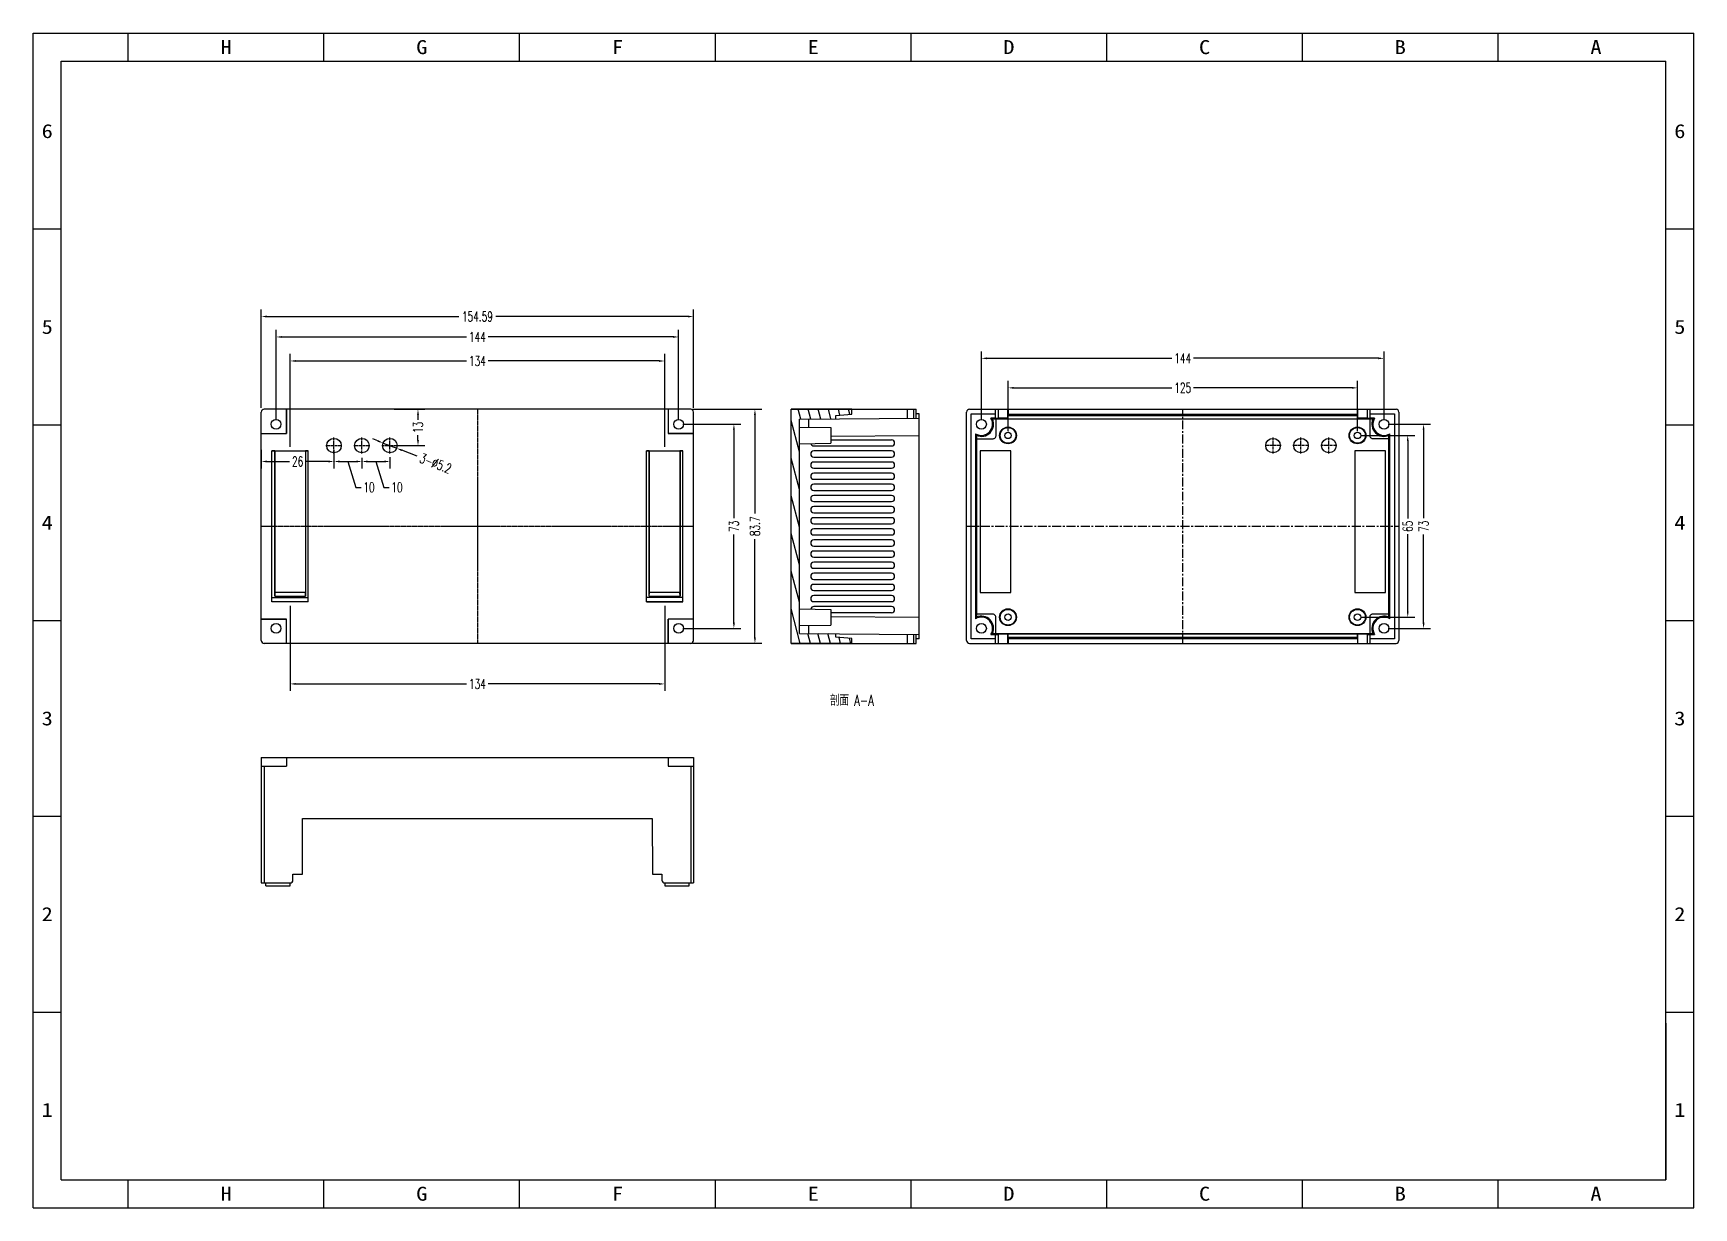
# Model space of a CAD drawing. Header units: millimetres. Extents: x -2612 to -2018, y 973 to 1393.
import ezdxf
from ezdxf.enums import TextEntityAlignment as Align

# ---------------------------------------------------------------- set-up
doc = ezdxf.new("R2010")
doc.units = ezdxf.units.MM
doc.linetypes.add('CENTER', pattern=[0.6, 0.375, -0.075, 0.075, -0.075])
doc.styles.add('romans', font='romans.shx', dxfattribs={"width": 0.67, "bigfont": 'fangsong.shx'})
doc.styles.add('TEXTSTYLE_0', font='txt', dxfattribs={"width": 0.8})
doc.dimstyles.new('MSTD', dxfattribs={"dimtxt": 3.5, "dimasz": 2, "dimexe": 2.5, "dimexo": 1.5, "dimgap": 1, "dimtad": 0, "dimdsep": 46, "dimtxsty": 'romans', "dimcen": 0, "dimclrd": 5, "dimclre": 5, "dimclrt": 3, "dimadec": 1, "dimazin": 0, "dimtfac": 0.5, "dimtmove": 0, "dimatfit": 3, "dimfxl": 1, "dimarcsym": 0})

# ---------------------------------------------------------------- blocks, each defined once
blk = doc.blocks.new('*D17')
at = {"color": 5, "lineweight": -2}
for p, q in [((-2880.19, -1525.19), (-2880.19, -1529)), ((-2878.19, -1526.5), (-2872.19, -1526.5)), ((-2875.19, -1526.5), (-2872.41, -1535.75)), ((-2870.19, -1524.93), (-2870.19, -1529)), ((-2872.41, -1535.75), (-2870.41, -1535.75))]:
    blk.add_line(p, q, dxfattribs=at)
at = {"color": 5}
for points in [[(-2878.19, -1526.17), (-2878.19, -1526.84), (-2880.19, -1526.5)], [(-2872.19, -1526.17), (-2872.19, -1526.84), (-2870.19, -1526.5)]]:
    blk.add_solid(points, dxfattribs=at)
at = {"layer": 'Defpoints', "color": 0}
for p in [(-2880.19, -1523.69), (-2870.19, -1523.43), (-2870.19, -1526.5)]:
    blk.add_point(p, dxfattribs=at)
at = {"color": 3, "insert": (-2867.68, -1535.75), "char_height": 3.5, "attachment_point": 5, "style": 'romans'}
blk.add_mtext('10', dxfattribs=at)
blk = doc.blocks.new('*D16')
at = {"color": 5, "lineweight": -2}
for p, q in [((-2890.19, -1522.33), (-2890.19, -1529)), ((-2888.19, -1526.5), (-2882.19, -1526.5)), ((-2885.19, -1526.5), (-2882.41, -1535.75)), ((-2880.19, -1525.19), (-2880.19, -1529)), ((-2882.41, -1535.75), (-2880.41, -1535.75))]:
    blk.add_line(p, q, dxfattribs=at)
at = {"color": 5}
for points in [[(-2888.19, -1526.17), (-2888.19, -1526.84), (-2890.19, -1526.5)], [(-2882.19, -1526.17), (-2882.19, -1526.84), (-2880.19, -1526.5)]]:
    blk.add_solid(points, dxfattribs=at)
at = {"layer": 'Defpoints', "color": 0}
for p in [(-2890.19, -1520.83), (-2880.19, -1523.69), (-2880.19, -1526.5)]:
    blk.add_point(p, dxfattribs=at)
at = {"color": 3, "insert": (-2877.68, -1535.75), "char_height": 3.5, "attachment_point": 5, "style": 'romans'}
blk.add_mtext('10', dxfattribs=at)
blk = doc.blocks.new('*D15')
at = {"color": 5, "lineweight": -2}
for p, q in [((-2874.47, -1519.16), (-2876.34, -1518.44)), ((-2872.61, -1519.89), (-2867.76, -1521.77)), ((-2860.43, -1524.61), (-2865.9, -1522.49))]:
    blk.add_line(p, q, dxfattribs=at)
at = {"color": 5}
for points in [[(-2874.35, -1518.85), (-2874.6, -1519.47), (-2872.61, -1519.89)], [(-2865.78, -1522.18), (-2866.02, -1522.8), (-2867.76, -1521.77)]]:
    blk.add_solid(points, dxfattribs=at)
at = {"layer": 'Defpoints', "color": 0}
for p in [(-2872.61, -1519.89), (-2867.76, -1521.77)]:
    blk.add_point(p, dxfattribs=at)
at = {"color": 3, "insert": (-2853.82, -1527.18), "char_height": 3.5, "attachment_point": 5, "rotation": 338.77949, "style": 'romans'}
blk.add_mtext('3-∅5.2', dxfattribs=at)
blk = doc.blocks.new('*D14')
at = {"color": 5, "lineweight": -2}
for p, q in [((-2868.69, -1507.83), (-2857.64, -1507.83)), ((-2860.14, -1509.83), (-2860.14, -1511.6)), ((-2860.14, -1518.83), (-2860.14, -1517.06)), ((-2868.69, -1520.83), (-2857.64, -1520.83))]:
    blk.add_line(p, q, dxfattribs=at)
at = {"color": 5}
for points in [[(-2860.47, -1509.83), (-2859.8, -1509.83), (-2860.14, -1507.83)], [(-2860.47, -1518.83), (-2859.8, -1518.83), (-2860.14, -1520.83)]]:
    blk.add_solid(points, dxfattribs=at)
at = {"layer": 'Defpoints', "color": 0}
for p in [(-2870.19, -1507.83), (-2860.14, -1507.83), (-2870.19, -1520.83)]:
    blk.add_point(p, dxfattribs=at)
at = {"color": 3, "insert": (-2860.14, -1514.33), "char_height": 3.5, "attachment_point": 5, "rotation": 90, "style": 'romans'}
blk.add_mtext('13', dxfattribs=at)
blk = doc.blocks.new('*D13')
at = {"color": 5, "lineweight": -2}
for p, q in [((-2916.19, -1522.33), (-2916.19, -1529)), ((-2914.19, -1526.5), (-2906.08, -1526.5)), ((-2892.19, -1526.5), (-2900.29, -1526.5)), ((-2890.19, -1522.33), (-2890.19, -1529))]:
    blk.add_line(p, q, dxfattribs=at)
at = {"color": 5}
for points in [[(-2914.19, -1526.17), (-2914.19, -1526.84), (-2916.19, -1526.5)], [(-2892.19, -1526.17), (-2892.19, -1526.84), (-2890.19, -1526.5)]]:
    blk.add_solid(points, dxfattribs=at)
at = {"layer": 'Defpoints', "color": 0}
for p in [(-2916.19, -1520.83), (-2916.19, -1526.5), (-2890.19, -1520.83)]:
    blk.add_point(p, dxfattribs=at)
at = {"color": 3, "insert": (-2903.19, -1526.5), "char_height": 3.5, "attachment_point": 5, "style": 'romans'}
blk.add_mtext('26', dxfattribs=at)
blk = doc.blocks.new('SUN_6HWZ35TKK40GSGJE8VEUYAXIAKM')
at = {"color": 7, "linetype": 'Continuous'}
for p, q in [((-594, 420), (0, 420)), ((-594, 0), (-594, 420)), ((-560, 410), (-560, 420)), ((-490, 410), (-490, 420)), ((-420, 410), (-420, 420)), ((-350, 410), (-350, 420)), ((-280, 410), (-280, 420)), ((-210, 410), (-210, 420)), ((-140, 410), (-140, 420)), ((-70, 410), (-70, 420)), ((0, 0), (0, 420)), ((-584, 410), (-10, 410)), ((-584, 10), (-584, 410)), ((-10, 10), (-10, 410)), ((-594, 350), (-584, 350)), ((-10, 350), (0, 350)), ((-594, 280), (-584, 280)), ((-10, 280), (0, 280)), ((-594, 210), (-584, 210)), ((-10, 210), (0, 210)), ((-594, 140), (-584, 140)), ((-10, 140), (0, 140)), ((-594, 70), (-584, 70)), ((-10, 70), (0, 70)), ((-584, 10), (-10, 10)), ((-560, 0), (-560, 10)), ((-490, 0), (-490, 10)), ((-420, 0), (-420, 10)), ((-350, 0), (-350, 10)), ((-280, 0), (-280, 10)), ((-210, 0), (-210, 10)), ((-140, 0), (-140, 10)), ((-70, 0), (-70, 10)), ((-594, 0), (0, 0))]:
    blk.add_line(p, q, dxfattribs=at)
at = {"color": 2, "linetype": 'Continuous', "style": 'TEXTSTYLE_0'}
for s, width, p, p2 in [('H', 1.2, (-526.99, 412.53), (-522.99, 412.53)), ('G', 1.12, (-456.99, 412.53), (-452.99, 412.53)), ('F', 1.292308, (-386.99, 412.53), (-382.99, 412.53)), ('E', 1.292308, (-316.99, 412.53), (-312.99, 412.53)), ('D', 1.2, (-246.99, 412.53), (-242.99, 412.53)), ('C', 1.12, (-176.99, 412.53), (-172.99, 412.53)), ('B', 1.2, (-106.99, 412.53), (-102.99, 412.53)), ('A', 1.05, (-36.99, 412.53), (-32.99, 412.53)), ('6', 1.292308, (-590.99, 382.5), (-586.99, 382.5)), ('6', 1.292308, (-6.99, 382.5), (-2.99, 382.5)), ('5', 1.2, (-590.99, 312.5), (-586.99, 312.5)), ('5', 1.2, (-6.99, 312.5), (-2.99, 312.5)), ('4', 1.12, (-590.99, 242.5), (-586.99, 242.5)), ('4', 1.12, (-6.99, 242.5), (-2.99, 242.5)), ('3', 1.2, (-590.99, 172.5), (-586.99, 172.5)), ('3', 1.2, (-6.99, 172.5), (-2.99, 172.5)), ('2', 1.2, (-590.99, 102.5), (-586.99, 102.5)), ('2', 1.2, (-6.99, 102.5), (-2.99, 102.5)), ('1', 3.36, (-590.99, 32.5), (-586.99, 32.5)), ('1', 3.36, (-6.99, 32.5), (-2.99, 32.5)), ('H', 1.2, (-526.99, 2.53), (-522.99, 2.53)), ('G', 1.12, (-456.99, 2.53), (-452.99, 2.53)), ('F', 1.292308, (-386.99, 2.53), (-382.99, 2.53)), ('E', 1.292308, (-316.99, 2.53), (-312.99, 2.53)), ('D', 1.2, (-246.99, 2.53), (-242.99, 2.53)), ('C', 1.12, (-176.99, 2.53), (-172.99, 2.53)), ('B', 1.2, (-106.99, 2.53), (-102.99, 2.53)), ('A', 1.05, (-36.99, 2.53), (-32.99, 2.53))]:
    blk.add_text(s, height=5, dxfattribs=dict(at, width=width)).set_placement(p, p2, align=Align.FIT)
blk = doc.blocks.new('*D3')
at = {"color": 5, "lineweight": -2}
for p, q in [((-2649.08, -1515.68), (-2649.08, -1497.67)), ((-2647.08, -1500.17), (-2590.43, -1500.17)), ((-2526.08, -1500.17), (-2582.73, -1500.17)), ((-2524.08, -1515.68), (-2524.08, -1497.67))]:
    blk.add_line(p, q, dxfattribs=at)
at = {"color": 5}
for points in [[(-2647.08, -1499.84), (-2647.08, -1500.5), (-2649.08, -1500.17)], [(-2526.08, -1499.84), (-2526.08, -1500.5), (-2524.08, -1500.17)]]:
    blk.add_solid(points, dxfattribs=at)
at = {"layer": 'Defpoints', "color": 0}
for p in [(-2524.08, -1500.17), (-2649.08, -1517.18), (-2524.08, -1517.18)]:
    blk.add_point(p, dxfattribs=at)
at = {"color": 3, "insert": (-2586.58, -1500.17), "char_height": 3.5, "attachment_point": 5, "style": 'romans'}
blk.add_mtext('125', dxfattribs=at)
blk = doc.blocks.new('*D4')
at = {"color": 5, "lineweight": -2}
for p, q in [((-2658.58, -1511.67), (-2658.58, -1487.11)), ((-2656.58, -1489.61), (-2590.48, -1489.61)), ((-2516.58, -1489.61), (-2582.68, -1489.61)), ((-2514.58, -1511.67), (-2514.58, -1487.11))]:
    blk.add_line(p, q, dxfattribs=at)
at = {"color": 5}
for points in [[(-2656.58, -1489.28), (-2656.58, -1489.95), (-2658.58, -1489.61)], [(-2516.58, -1489.28), (-2516.58, -1489.95), (-2514.58, -1489.61)]]:
    blk.add_solid(points, dxfattribs=at)
at = {"layer": 'Defpoints', "color": 0}
for p in [(-2514.58, -1489.61), (-2658.58, -1513.17), (-2514.58, -1513.17)]:
    blk.add_point(p, dxfattribs=at)
at = {"color": 3, "insert": (-2586.58, -1489.61), "char_height": 3.5, "attachment_point": 5, "style": 'romans'}
blk.add_mtext('144', dxfattribs=at)
blk = doc.blocks.new('*D5')
at = {"color": 5, "lineweight": -2}
for p, q in [((-2513.08, -1513.17), (-2497.93, -1513.17)), ((-2500.43, -1515.17), (-2500.43, -1546.78)), ((-2500.43, -1584.17), (-2500.43, -1552.57)), ((-2513.08, -1586.17), (-2497.93, -1586.17))]:
    blk.add_line(p, q, dxfattribs=at)
at = {"color": 5}
for points in [[(-2500.76, -1515.17), (-2500.09, -1515.17), (-2500.43, -1513.17)], [(-2500.76, -1584.17), (-2500.09, -1584.17), (-2500.43, -1586.17)]]:
    blk.add_solid(points, dxfattribs=at)
at = {"layer": 'Defpoints', "color": 0}
for p in [(-2514.58, -1513.17), (-2514.58, -1586.17), (-2500.43, -1586.17)]:
    blk.add_point(p, dxfattribs=at)
at = {"color": 3, "insert": (-2500.43, -1549.67), "char_height": 3.5, "attachment_point": 5, "rotation": 90, "style": 'romans'}
blk.add_mtext('73', dxfattribs=at)
blk = doc.blocks.new('*D6')
at = {"color": 5, "lineweight": -2}
for p, q in [((-2522.58, -1517.18), (-2503.6, -1517.18)), ((-2506.1, -1519.18), (-2506.1, -1546.83)), ((-2506.1, -1580.17), (-2506.1, -1552.52)), ((-2522.58, -1582.17), (-2503.6, -1582.17))]:
    blk.add_line(p, q, dxfattribs=at)
at = {"color": 5}
for points in [[(-2506.43, -1519.18), (-2505.77, -1519.18), (-2506.1, -1517.18)], [(-2506.43, -1580.17), (-2505.77, -1580.17), (-2506.1, -1582.17)]]:
    blk.add_solid(points, dxfattribs=at)
at = {"layer": 'Defpoints', "color": 0}
for p in [(-2524.08, -1517.18), (-2524.08, -1582.17), (-2506.1, -1582.17)]:
    blk.add_point(p, dxfattribs=at)
at = {"color": 3, "insert": (-2506.1, -1549.67), "char_height": 3.5, "attachment_point": 5, "rotation": 90, "style": 'romans'}
blk.add_mtext('65', dxfattribs=at)
blk = doc.blocks.new('*D7')
at = {"color": 5, "lineweight": -2}
for p, q in [((-2916.19, -1507.33), (-2916.19, -1472.17)), ((-2761.59, -1507.33), (-2761.59, -1472.17)), ((-2914.19, -1474.67), (-2845.47, -1474.67)), ((-2763.59, -1474.67), (-2832.31, -1474.67))]:
    blk.add_line(p, q, dxfattribs=at)
at = {"color": 5}
for points in [[(-2914.19, -1474.33), (-2914.19, -1475), (-2916.19, -1474.67)], [(-2763.59, -1474.33), (-2763.59, -1475), (-2761.59, -1474.67)]]:
    blk.add_solid(points, dxfattribs=at)
at = {"layer": 'Defpoints', "color": 0}
for p in [(-2761.59, -1474.67), (-2916.19, -1508.83), (-2761.59, -1508.83)]:
    blk.add_point(p, dxfattribs=at)
at = {"color": 3, "insert": (-2838.89, -1474.67), "char_height": 3.5, "attachment_point": 5, "style": 'romans'}
blk.add_mtext('154.59', dxfattribs=at)
blk = doc.blocks.new('*D8')
at = {"color": 5, "lineweight": -2}
for p, q in [((-2761.89, -1507.83), (-2737.11, -1507.83)), ((-2739.61, -1509.83), (-2739.61, -1545.1)), ((-2739.61, -1589.52), (-2739.61, -1554.25)), ((-2761.89, -1591.52), (-2737.11, -1591.52))]:
    blk.add_line(p, q, dxfattribs=at)
at = {"color": 5}
for points in [[(-2739.94, -1509.83), (-2739.27, -1509.83), (-2739.61, -1507.83)], [(-2739.94, -1589.52), (-2739.27, -1589.52), (-2739.61, -1591.52)]]:
    blk.add_solid(points, dxfattribs=at)
at = {"layer": 'Defpoints', "color": 0}
for p in [(-2763.39, -1507.83), (-2763.39, -1591.52), (-2739.61, -1591.52)]:
    blk.add_point(p, dxfattribs=at)
at = {"color": 3, "insert": (-2739.61, -1549.67), "char_height": 3.5, "attachment_point": 5, "rotation": 90, "style": 'romans'}
blk.add_mtext('83.7', dxfattribs=at)
blk = doc.blocks.new('*D9')
at = {"color": 5, "lineweight": -2}
for p, q in [((-2765.39, -1513.17), (-2744.63, -1513.17)), ((-2747.13, -1515.17), (-2747.13, -1546.78)), ((-2747.13, -1584.17), (-2747.13, -1552.57)), ((-2765.39, -1586.17), (-2744.63, -1586.17))]:
    blk.add_line(p, q, dxfattribs=at)
at = {"color": 5}
for points in [[(-2747.46, -1515.17), (-2746.79, -1515.17), (-2747.13, -1513.17)], [(-2747.46, -1584.17), (-2746.79, -1584.17), (-2747.13, -1586.17)]]:
    blk.add_solid(points, dxfattribs=at)
at = {"layer": 'Defpoints', "color": 0}
for p in [(-2766.89, -1513.17), (-2766.89, -1586.17), (-2747.13, -1586.17)]:
    blk.add_point(p, dxfattribs=at)
at = {"color": 3, "insert": (-2747.13, -1549.67), "char_height": 3.5, "attachment_point": 5, "rotation": 90, "style": 'romans'}
blk.add_mtext('73', dxfattribs=at)
blk = doc.blocks.new('*D10')
at = {"color": 5, "lineweight": -2}
for p, q in [((-2910.89, -1511.67), (-2910.89, -1479.47)), ((-2908.89, -1481.97), (-2842.79, -1481.97)), ((-2768.89, -1481.97), (-2834.99, -1481.97)), ((-2766.89, -1511.67), (-2766.89, -1479.47))]:
    blk.add_line(p, q, dxfattribs=at)
at = {"color": 5}
for points in [[(-2908.89, -1481.64), (-2908.89, -1482.3), (-2910.89, -1481.97)], [(-2768.89, -1481.64), (-2768.89, -1482.3), (-2766.89, -1481.97)]]:
    blk.add_solid(points, dxfattribs=at)
at = {"layer": 'Defpoints', "color": 0}
for p in [(-2766.89, -1481.97), (-2910.89, -1513.17), (-2766.89, -1513.17)]:
    blk.add_point(p, dxfattribs=at)
at = {"color": 3, "insert": (-2838.89, -1481.97), "char_height": 3.5, "attachment_point": 5, "style": 'romans'}
blk.add_mtext('144', dxfattribs=at)
blk = doc.blocks.new('*D11')
at = {"color": 5, "lineweight": -2}
for p, q in [((-2905.89, -1578.17), (-2905.89, -1608.54)), ((-2771.89, -1578.17), (-2771.89, -1608.54)), ((-2903.89, -1606.04), (-2842.79, -1606.04)), ((-2773.89, -1606.04), (-2834.99, -1606.04))]:
    blk.add_line(p, q, dxfattribs=at)
at = {"color": 5}
for points in [[(-2903.89, -1605.71), (-2903.89, -1606.37), (-2905.89, -1606.04)], [(-2773.89, -1605.71), (-2773.89, -1606.37), (-2771.89, -1606.04)]]:
    blk.add_solid(points, dxfattribs=at)
at = {"layer": 'Defpoints', "color": 0}
for p in [(-2905.89, -1576.67), (-2771.89, -1576.67), (-2771.89, -1606.04)]:
    blk.add_point(p, dxfattribs=at)
at = {"color": 3, "insert": (-2838.89, -1606.04), "char_height": 3.5, "attachment_point": 5, "style": 'romans'}
blk.add_mtext('134', dxfattribs=at)
blk = doc.blocks.new('*D12')
at = {"color": 5, "lineweight": -2}
for p, q in [((-2905.89, -1521.23), (-2905.89, -1488.06)), ((-2903.89, -1490.56), (-2842.79, -1490.56)), ((-2773.89, -1490.56), (-2834.99, -1490.56)), ((-2771.89, -1521.23), (-2771.89, -1488.06))]:
    blk.add_line(p, q, dxfattribs=at)
at = {"color": 5}
for points in [[(-2903.89, -1490.23), (-2903.89, -1490.89), (-2905.89, -1490.56)], [(-2773.89, -1490.23), (-2773.89, -1490.89), (-2771.89, -1490.56)]]:
    blk.add_solid(points, dxfattribs=at)
at = {"layer": 'Defpoints', "color": 0}
for p in [(-2771.89, -1490.56), (-2905.89, -1522.73), (-2771.89, -1522.73)]:
    blk.add_point(p, dxfattribs=at)
at = {"color": 3, "insert": (-2838.89, -1490.56), "char_height": 3.5, "attachment_point": 5, "style": 'romans'}
blk.add_mtext('134', dxfattribs=at)

msp = doc.modelspace()

# ---------------------------------------------------------------- hatches: boundary and pattern name
at = {"linetype": 'Continuous'}
h = msp.add_hatch(dxfattribs=at)
h.set_pattern_fill('DEFAULT__1', color=2, scale=3.482084, angle=285, style=0, pattern_type=0)
h.set_pattern_definition([(285, (-2704.922, 972.6742), (3.363435, 0.90123), [])])
edge = h.paths.add_edge_path()
edge.add_line((-2318.85, 1258.206), (-2340.549, 1258.206))
edge.add_line((-2318.85, 1256.485), (-2318.85, 1258.206))
edge.add_line((-2324.55, 1255.986), (-2318.85, 1256.485))
edge.add_line((-2324.55, 1254.755), (-2324.55, 1255.986))
edge.add_line((-2337.551, 1254.641), (-2324.55, 1254.755))
edge.add_line((-2337.551, 1178.074), (-2337.551, 1254.641))
edge.add_line((-2337.551, 1178.074), (-2324.55, 1177.96))
edge.add_line((-2324.55, 1176.729), (-2324.55, 1177.96))
edge.add_line((-2318.85, 1176.23), (-2324.55, 1176.729))
edge.add_line((-2318.85, 1174.509), (-2318.85, 1176.23))
edge.add_line((-2318.85, 1174.509), (-2340.549, 1174.509))
edge.add_line((-2340.549, 1174.509), (-2340.549, 1258.206))

# ---------------------------------------------------------------- linework, layer by layer
at = {"color": 7, "linetype": 'Continuous'}
for p, q in [((-2530.043, 1175.509), (-2530.043, 1257.206)), ((-2376.448, 1258.206), (-2529.043, 1258.206)), ((-2521.043, 1249.597), (-2521.043, 1258.206)), ((-2520.991, 1258.206), (-2520.991, 1249.545)), ((-2384.5, 1258.206), (-2384.5, 1249.545)), ((-2384.448, 1258.206), (-2384.448, 1249.597)), ((-2375.448, 1175.509), (-2375.448, 1257.206)), ((-2318.85, 1258.206), (-2340.549, 1258.206)), ((-2340.549, 1174.509), (-2340.549, 1258.206)), ((-2340.549, 1174.509), (-2340.549, 1258.206)), ((-2340.549, 1258.206), (-2295.751, 1258.206)), ((-2337.551, 1254.641), (-2294.751, 1255.015)), ((-2337.551, 1254.641), (-2324.55, 1254.755)), ((-2337.551, 1178.074), (-2337.551, 1254.641)), ((-2337.551, 1178.074), (-2337.551, 1254.641)), ((-2334.351, 1254.669), (-2334.351, 1251.8)), ((-2324.55, 1255.986), (-2318.85, 1256.485)), ((-2324.55, 1255.986), (-2318.85, 1256.485)), ((-2324.55, 1254.755), (-2324.55, 1255.986)), ((-2324.55, 1254.755), (-2324.55, 1255.986)), ((-2318.85, 1256.485), (-2318.85, 1258.206)), ((-2318.85, 1256.485), (-2318.85, 1258.206)), ((-2298.851, 1254.979), (-2298.851, 1258.206)), ((-2296.751, 1258.206), (-2296.751, 1254.997)), ((-2295.751, 1255.006), (-2295.751, 1258.206)), ((-2294.751, 1256.606), (-2295.751, 1256.606)), ((-2294.751, 1176.109), (-2294.751, 1256.606)), ((-2277.734, 1175.509), (-2277.734, 1257.206)), ((-2276.734, 1258.206), (-2124.14, 1258.206)), ((-2276.134, 1176.109), (-2276.134, 1256.606)), ((-2276.134, 1256.606), (-2267.429, 1256.606)), ((-2267.429, 1255.015), (-2269.068, 1255.015)), ((-2267.215, 1254.669), (-2268.487, 1254.669)), ((-2267.429, 1255.015), (-2267.429, 1258.206)), ((-2267.215, 1248.706), (-2267.215, 1254.669)), ((-2133.558, 1254.641), (-2267.215, 1254.641)), ((-2266.429, 1258.206), (-2266.429, 1254.997)), ((-2263.041, 1254.979), (-2266.429, 1254.979)), ((-2263.041, 1254.979), (-2263.041, 1258.206)), ((-2262.907, 1254.755), (-2263.041, 1254.979)), ((-2262.937, 1258.206), (-2262.937, 1256.485)), ((-2262.907, 1255.986), (-2262.937, 1256.485)), ((-2262.937, 1256.485), (-2137.937, 1256.485)), ((-2262.907, 1254.755), (-2262.907, 1255.986)), ((-2262.907, 1255.986), (-2137.967, 1255.986)), ((-2262.907, 1254.755), (-2137.967, 1254.755)), ((-2137.967, 1255.986), (-2137.937, 1256.485)), ((-2137.967, 1254.755), (-2137.967, 1255.986)), ((-2137.832, 1254.979), (-2137.967, 1254.755)), ((-2137.937, 1258.206), (-2137.937, 1256.485)), ((-2137.832, 1254.979), (-2137.832, 1258.206)), ((-2134.444, 1254.979), (-2137.832, 1254.979)), ((-2134.444, 1258.206), (-2134.444, 1254.997)), ((-2132.387, 1254.669), (-2133.558, 1254.669)), ((-2133.558, 1254.669), (-2133.558, 1248.806)), ((-2133.444, 1255.015), (-2133.444, 1258.206)), ((-2133.444, 1256.606), (-2124.739, 1256.606)), ((-2131.805, 1255.015), (-2133.444, 1255.015)), ((-2124.739, 1256.606), (-2124.739, 1176.109)), ((-2123.14, 1257.206), (-2123.14, 1175.509)), ((-2530.043, 1249.597), (-2521.043, 1249.597)), ((-2530.043, 1249.545), (-2520.991, 1249.545)), ((-2520.991, 1249.545), (-2521.043, 1249.597)), ((-2384.5, 1249.545), (-2384.448, 1249.597)), ((-2375.448, 1249.545), (-2384.5, 1249.545)), ((-2384.448, 1249.597), (-2375.448, 1249.597)), ((-2337.551, 1251.856), (-2326.351, 1251.661)), ((-2326.351, 1251.66), (-2326.351, 1246.052)), ((-2326.349, 1248.582), (-2294.751, 1248.857)), ((-2274.532, 1249.45), (-2274.532, 1183.265)), ((-2274.186, 1248.88), (-2274.186, 1247.69)), ((-2274.186, 1247.69), (-2268.232, 1247.69)), ((-2274.158, 1247.69), (-2274.158, 1184.925)), ((-2132.541, 1247.79), (-2126.687, 1247.79)), ((-2126.715, 1184.925), (-2126.715, 1247.79)), ((-2126.687, 1247.79), (-2126.687, 1248.88)), ((-2126.342, 1183.265), (-2126.342, 1249.45)), ((-2526.243, 1189.358), (-2526.243, 1243.356)), ((-2526.213, 1243.327), (-2526.243, 1243.356)), ((-2526.243, 1243.356), (-2513.243, 1243.356)), ((-2526.213, 1190.858), (-2526.213, 1243.327)), ((-2525.243, 1243.327), (-2526.213, 1243.327)), ((-2525.243, 1243.327), (-2525.243, 1191.358)), ((-2525.243, 1243.327), (-2525.22, 1243.304)), ((-2525.22, 1192.657), (-2525.22, 1243.304)), ((-2525.22, 1243.304), (-2514.266, 1243.304)), ((-2514.243, 1243.327), (-2514.266, 1243.304)), ((-2514.266, 1243.304), (-2514.266, 1192.657)), ((-2514.243, 1243.327), (-2514.243, 1191.358)), ((-2513.273, 1243.327), (-2514.243, 1243.327)), ((-2513.273, 1243.327), (-2513.243, 1243.356)), ((-2513.273, 1190.858), (-2513.273, 1243.327)), ((-2513.243, 1189.358), (-2513.243, 1243.356)), ((-2392.248, 1243.356), (-2379.248, 1243.356)), ((-2392.248, 1189.358), (-2392.248, 1243.356)), ((-2392.218, 1243.327), (-2392.248, 1243.356)), ((-2391.248, 1243.327), (-2392.218, 1243.327)), ((-2392.218, 1190.858), (-2392.218, 1243.327)), ((-2391.248, 1191.358), (-2391.248, 1243.327)), ((-2391.248, 1243.327), (-2391.225, 1243.304)), ((-2391.225, 1243.304), (-2380.271, 1243.304)), ((-2391.225, 1192.657), (-2391.225, 1243.304)), ((-2380.248, 1243.327), (-2380.271, 1243.304)), ((-2380.271, 1243.304), (-2380.271, 1192.657)), ((-2379.278, 1243.327), (-2380.248, 1243.327)), ((-2380.248, 1243.327), (-2380.248, 1191.358)), ((-2379.278, 1243.327), (-2379.248, 1243.356)), ((-2379.278, 1190.858), (-2379.278, 1243.327)), ((-2379.248, 1189.358), (-2379.248, 1243.356)), ((-2337.551, 1245.856), (-2326.351, 1246.052)), ((-2332.43, 1245.084), (-2304.598, 1245.084)), ((-2304.598, 1243.295), (-2332.43, 1243.295)), ((-2326.351, 1247.271), (-2304.598, 1247.271)), ((-2274.446, 1247.271), (-2274.203, 1247.271)), ((-2274.203, 1245.084), (-2274.446, 1245.084)), ((-2274.446, 1243.295), (-2274.203, 1243.295)), ((-2272.911, 1243.304), (-2272.911, 1192.657)), ((-2261.957, 1243.304), (-2272.911, 1243.304)), ((-2261.957, 1192.657), (-2261.957, 1243.304)), ((-2127.962, 1243.304), (-2138.916, 1243.304)), ((-2138.916, 1243.304), (-2138.916, 1192.657)), ((-2127.962, 1192.657), (-2127.962, 1243.304)), ((-2126.67, 1247.271), (-2126.428, 1247.271)), ((-2126.67, 1245.084), (-2126.428, 1245.084)), ((-2126.428, 1243.295), (-2126.67, 1243.295)), ((-2332.43, 1241.108), (-2304.598, 1241.108)), ((-2304.598, 1239.319), (-2332.43, 1239.319)), ((-2332.43, 1237.132), (-2304.598, 1237.132)), ((-2274.203, 1241.108), (-2274.446, 1241.108)), ((-2274.446, 1239.319), (-2274.203, 1239.319)), ((-2274.203, 1237.132), (-2274.446, 1237.132)), ((-2126.67, 1241.108), (-2126.428, 1241.108)), ((-2126.428, 1239.319), (-2126.67, 1239.319)), ((-2126.67, 1237.132), (-2126.428, 1237.132)), ((-2304.598, 1235.343), (-2332.43, 1235.343)), ((-2332.43, 1233.156), (-2304.598, 1233.156)), ((-2304.598, 1231.367), (-2332.43, 1231.367)), ((-2274.446, 1235.343), (-2274.203, 1235.343)), ((-2274.203, 1233.156), (-2274.446, 1233.156)), ((-2274.446, 1231.367), (-2274.203, 1231.367)), ((-2126.428, 1235.343), (-2126.67, 1235.343)), ((-2126.67, 1233.156), (-2126.428, 1233.156)), ((-2126.428, 1231.367), (-2126.67, 1231.367)), ((-2332.43, 1229.18), (-2304.598, 1229.18)), ((-2304.598, 1227.391), (-2332.43, 1227.391)), ((-2332.43, 1225.204), (-2304.598, 1225.204)), ((-2274.203, 1229.18), (-2274.446, 1229.18)), ((-2274.446, 1227.391), (-2274.203, 1227.391)), ((-2274.203, 1225.204), (-2274.446, 1225.204)), ((-2126.67, 1229.18), (-2126.428, 1229.18)), ((-2126.428, 1227.391), (-2126.67, 1227.391)), ((-2126.67, 1225.204), (-2126.428, 1225.204)), ((-2304.598, 1223.415), (-2332.43, 1223.415)), ((-2332.43, 1221.228), (-2304.598, 1221.228)), ((-2304.598, 1219.439), (-2332.43, 1219.439)), ((-2274.446, 1223.415), (-2274.203, 1223.415)), ((-2274.203, 1221.228), (-2274.446, 1221.228)), ((-2274.446, 1219.439), (-2274.203, 1219.439)), ((-2126.428, 1223.415), (-2126.67, 1223.415)), ((-2126.67, 1221.228), (-2126.428, 1221.228)), ((-2126.428, 1219.439), (-2126.67, 1219.439)), ((-2332.43, 1217.252), (-2304.598, 1217.252)), ((-2304.598, 1215.463), (-2332.43, 1215.463)), ((-2332.43, 1213.276), (-2304.598, 1213.276)), ((-2274.203, 1217.252), (-2274.446, 1217.252)), ((-2274.446, 1215.463), (-2274.203, 1215.463)), ((-2274.203, 1213.276), (-2274.446, 1213.276)), ((-2126.67, 1217.252), (-2126.428, 1217.252)), ((-2126.428, 1215.463), (-2126.67, 1215.463)), ((-2126.67, 1213.276), (-2126.428, 1213.276)), ((-2304.598, 1211.487), (-2332.43, 1211.487)), ((-2332.43, 1209.3), (-2304.598, 1209.3)), ((-2304.598, 1207.511), (-2332.43, 1207.511)), ((-2274.446, 1211.487), (-2274.203, 1211.487)), ((-2274.203, 1209.3), (-2274.446, 1209.3)), ((-2274.446, 1207.511), (-2274.203, 1207.511)), ((-2126.428, 1211.487), (-2126.67, 1211.487)), ((-2126.67, 1209.3), (-2126.428, 1209.3)), ((-2126.428, 1207.511), (-2126.67, 1207.511)), ((-2332.43, 1205.324), (-2304.598, 1205.324)), ((-2304.598, 1203.535), (-2332.43, 1203.535)), ((-2332.43, 1201.348), (-2304.598, 1201.348)), ((-2274.203, 1205.324), (-2274.446, 1205.324)), ((-2274.446, 1203.535), (-2274.203, 1203.535)), ((-2274.203, 1201.348), (-2274.446, 1201.348)), ((-2126.67, 1205.324), (-2126.428, 1205.324)), ((-2126.428, 1203.535), (-2126.67, 1203.535)), ((-2126.67, 1201.348), (-2126.428, 1201.348)), ((-2304.598, 1199.559), (-2332.43, 1199.559)), ((-2332.43, 1197.372), (-2304.598, 1197.372)), ((-2304.598, 1195.583), (-2332.43, 1195.583)), ((-2274.446, 1199.559), (-2274.203, 1199.559)), ((-2274.203, 1197.372), (-2274.446, 1197.372)), ((-2274.446, 1195.583), (-2274.203, 1195.583)), ((-2126.428, 1199.559), (-2126.67, 1199.559)), ((-2126.67, 1197.372), (-2126.428, 1197.372)), ((-2126.428, 1195.583), (-2126.67, 1195.583)), ((-2526.243, 1189.358), (-2526.23, 1189.371)), ((-2513.243, 1189.358), (-2526.243, 1189.358)), ((-2526.23, 1189.371), (-2526.213, 1190.858)), ((-2513.256, 1189.371), (-2526.23, 1189.371)), ((-2526.213, 1190.858), (-2513.273, 1190.858)), ((-2525.243, 1191.358), (-2525.22, 1192.657)), ((-2525.243, 1191.358), (-2514.243, 1191.358)), ((-2514.266, 1192.657), (-2525.22, 1192.657)), ((-2514.243, 1191.358), (-2514.266, 1192.657)), ((-2513.256, 1189.371), (-2513.273, 1190.858)), ((-2513.243, 1189.358), (-2513.256, 1189.371)), ((-2392.248, 1189.358), (-2392.235, 1189.371)), ((-2392.248, 1189.358), (-2379.248, 1189.358)), ((-2392.235, 1189.371), (-2392.218, 1190.858)), ((-2379.26, 1189.371), (-2392.235, 1189.371)), ((-2379.278, 1190.858), (-2392.218, 1190.858)), ((-2391.248, 1191.358), (-2391.225, 1192.657)), ((-2391.248, 1191.358), (-2380.248, 1191.358)), ((-2380.271, 1192.657), (-2391.225, 1192.657)), ((-2380.248, 1191.358), (-2380.271, 1192.657)), ((-2379.26, 1189.371), (-2379.278, 1190.858)), ((-2379.248, 1189.358), (-2379.26, 1189.371)), ((-2332.43, 1193.396), (-2304.598, 1193.396)), ((-2304.598, 1191.607), (-2332.43, 1191.607)), ((-2332.43, 1189.42), (-2304.598, 1189.42)), ((-2274.203, 1193.396), (-2274.446, 1193.396)), ((-2274.446, 1191.607), (-2274.203, 1191.607)), ((-2274.203, 1189.42), (-2274.446, 1189.42)), ((-2272.911, 1192.657), (-2261.957, 1192.657)), ((-2138.916, 1192.657), (-2127.962, 1192.657)), ((-2126.67, 1193.396), (-2126.428, 1193.396)), ((-2126.428, 1191.607), (-2126.67, 1191.607)), ((-2126.67, 1189.42), (-2126.428, 1189.42)), ((-2530.043, 1183.17), (-2520.991, 1183.17)), ((-2521.043, 1183.118), (-2530.043, 1183.118)), ((-2520.991, 1183.17), (-2521.043, 1183.118)), ((-2521.043, 1174.509), (-2521.043, 1183.118)), ((-2520.991, 1174.509), (-2520.991, 1183.17)), ((-2375.448, 1183.17), (-2384.5, 1183.17)), ((-2384.5, 1183.17), (-2384.448, 1183.118)), ((-2384.5, 1174.509), (-2384.5, 1183.17)), ((-2375.448, 1183.118), (-2384.448, 1183.118)), ((-2384.448, 1183.118), (-2384.448, 1174.509)), ((-2337.551, 1186.859), (-2326.351, 1186.663)), ((-2304.598, 1187.631), (-2332.43, 1187.631)), ((-2326.351, 1186.663), (-2326.351, 1181.055)), ((-2304.598, 1185.444), (-2326.351, 1185.444)), ((-2326.349, 1184.133), (-2294.751, 1183.857)), ((-2274.446, 1187.631), (-2274.203, 1187.631)), ((-2274.203, 1185.444), (-2274.446, 1185.444)), ((-2274.186, 1184.925), (-2274.186, 1183.835)), ((-2268.332, 1184.925), (-2274.186, 1184.925)), ((-2267.315, 1178.046), (-2267.315, 1183.909)), ((-2133.558, 1183.909), (-2133.542, 1178.046)), ((-2126.687, 1184.925), (-2132.541, 1184.925)), ((-2126.687, 1183.835), (-2126.687, 1184.925)), ((-2126.428, 1187.631), (-2126.67, 1187.631)), ((-2126.428, 1185.444), (-2126.67, 1185.444)), ((-2337.551, 1180.859), (-2326.351, 1181.054)), ((-2337.551, 1178.074), (-2324.55, 1177.96)), ((-2337.551, 1178.074), (-2294.751, 1177.7)), ((-2334.351, 1180.915), (-2334.351, 1178.046)), ((-2324.55, 1176.729), (-2324.55, 1177.96)), ((-2324.55, 1176.729), (-2324.55, 1177.96)), ((-2318.85, 1176.23), (-2324.55, 1176.729)), ((-2318.85, 1176.23), (-2324.55, 1176.729)), ((-2318.85, 1174.509), (-2318.85, 1176.23)), ((-2318.85, 1174.509), (-2318.85, 1176.23)), ((-2298.851, 1174.509), (-2298.851, 1177.736)), ((-2296.751, 1177.718), (-2296.751, 1174.509)), ((-2295.751, 1174.509), (-2295.751, 1177.709)), ((-2269.068, 1177.7), (-2267.429, 1177.7)), ((-2268.487, 1178.046), (-2267.315, 1178.046)), ((-2267.429, 1174.509), (-2267.429, 1177.7)), ((-2267.315, 1178.074), (-2133.542, 1178.074)), ((-2263.041, 1177.736), (-2266.429, 1177.736)), ((-2266.429, 1177.718), (-2266.429, 1174.509)), ((-2263.041, 1177.736), (-2262.907, 1177.96)), ((-2263.041, 1174.509), (-2263.041, 1177.736)), ((-2262.937, 1176.23), (-2262.907, 1176.729)), ((-2262.937, 1176.23), (-2262.937, 1174.509)), ((-2262.937, 1176.23), (-2137.937, 1176.23)), ((-2262.907, 1176.729), (-2262.907, 1177.96)), ((-2262.907, 1177.96), (-2137.967, 1177.96)), ((-2262.907, 1176.729), (-2137.967, 1176.729)), ((-2137.967, 1177.96), (-2137.832, 1177.736)), ((-2137.967, 1176.729), (-2137.967, 1177.96)), ((-2137.937, 1176.23), (-2137.967, 1176.729)), ((-2137.937, 1176.23), (-2137.937, 1174.509)), ((-2134.444, 1177.736), (-2137.832, 1177.736)), ((-2137.832, 1174.509), (-2137.832, 1177.736)), ((-2134.444, 1177.718), (-2134.444, 1174.509)), ((-2133.542, 1178.046), (-2132.387, 1178.046)), ((-2133.444, 1177.7), (-2131.805, 1177.7)), ((-2133.444, 1174.509), (-2133.444, 1177.7)), ((-2376.448, 1174.509), (-2529.043, 1174.509)), ((-2318.85, 1174.509), (-2340.549, 1174.509)), ((-2340.549, 1174.509), (-2295.751, 1174.509)), ((-2294.751, 1176.109), (-2295.751, 1176.109)), ((-2276.734, 1174.509), (-2124.14, 1174.509)), ((-2267.429, 1176.109), (-2276.134, 1176.109)), ((-2124.739, 1176.109), (-2133.444, 1176.109)), ((-2530.043, 1133.626), (-2530.043, 1088.828)), ((-2530.043, 1133.626), (-2375.448, 1133.626)), ((-2530.043, 1130.626), (-2521.043, 1130.626)), ((-2529.043, 1130.626), (-2529.043, 1088.828)), ((-2520.991, 1133.626), (-2521.043, 1130.626)), ((-2384.5, 1133.626), (-2384.448, 1130.626)), ((-2384.448, 1130.626), (-2375.448, 1130.626)), ((-2376.448, 1130.626), (-2376.448, 1088.828)), ((-2375.448, 1133.626), (-2375.448, 1088.828)), ((-2515.35, 1091.927), (-2515.245, 1111.927)), ((-2515.245, 1111.927), (-2390.245, 1111.927)), ((-2390.245, 1111.927), (-2390.141, 1091.927)), ((-2530.043, 1088.828), (-2519.738, 1088.828)), ((-2528.443, 1087.828), (-2528.443, 1088.828)), ((-2528.443, 1087.828), (-2519.738, 1087.828)), ((-2519.738, 1087.828), (-2519.738, 1088.828)), ((-2518.738, 1089.828), (-2518.738, 1091.927)), ((-2518.738, 1091.927), (-2515.35, 1091.927)), ((-2390.141, 1091.927), (-2386.753, 1091.927)), ((-2386.753, 1091.927), (-2386.753, 1089.828)), ((-2385.753, 1088.828), (-2375.448, 1088.828)), ((-2385.753, 1088.828), (-2385.753, 1087.828)), ((-2385.753, 1087.828), (-2377.048, 1087.828)), ((-2377.048, 1087.828), (-2377.048, 1088.828)), ((-2576.429, 972.674), (-2017.629, 972.674)), ((-2576.429, 972.674), (-2017.629, 972.674))]:
    msp.add_line(p, q, dxfattribs=at)
at = {"color": 6, "linetype": 'CENTER'}
for p, q in [((-2452.745, 1258.206), (-2452.745, 1174.509)), ((-2530.043, 1216.357), (-2375.448, 1216.357))]:
    msp.add_line(p, q, dxfattribs=at)
at = {"color": 1, "linetype": 'CENTER', "ltscale": 8.503614}
for p, q in [((-2200.437, 1174.509), (-2200.437, 1258.206)), ((-2277.734, 1216.357), (-2123.14, 1216.357))]:
    msp.add_line(p, q, dxfattribs=at)
at = {"color": 1, "linetype": 'CENTER', "ltscale": 2.6416}
for p, q in [((-2504.043, 1242.346), (-2504.043, 1248.066)), ((-2494.043, 1242.346), (-2494.043, 1248.066)), ((-2484.043, 1242.346), (-2484.043, 1248.066)), ((-2168.14, 1242.346), (-2168.14, 1248.066)), ((-2158.14, 1242.346), (-2158.14, 1248.066)), ((-2148.14, 1242.346), (-2148.14, 1248.066)), ((-2506.903, 1245.206), (-2501.183, 1245.206)), ((-2496.903, 1245.206), (-2491.183, 1245.206)), ((-2486.903, 1245.206), (-2481.183, 1245.206)), ((-2165.28, 1245.206), (-2171, 1245.206)), ((-2155.28, 1245.206), (-2161, 1245.206)), ((-2145.28, 1245.206), (-2151, 1245.206))]:
    msp.add_line(p, q, dxfattribs=at)
for p in [(-2027.629, 1038.674), (-2127.629, 982.674)]:
    msp.add_line(p, (-2027.629, 982.674))
at = {"color": 7, "linetype": 'Continuous'}
for centre, radius in [((-2524.745, 1252.857), 1.75), ((-2380.745, 1252.857), 1.75), ((-2272.437, 1252.857), 1.75), ((-2128.437, 1252.857), 1.75), ((-2262.935, 1248.856), 3), ((-2262.935, 1248.856), 2.804), ((-2262.935, 1248.856), 1.15), ((-2137.939, 1248.856), 3), ((-2137.939, 1248.856), 2.804), ((-2137.939, 1248.856), 1.15), ((-2262.935, 1183.859), 3), ((-2262.935, 1183.859), 2.804), ((-2262.935, 1183.859), 1.15), ((-2137.939, 1183.859), 3), ((-2137.939, 1183.859), 2.804), ((-2137.939, 1183.859), 1.15), ((-2524.745, 1179.857), 1.75), ((-2380.745, 1179.857), 1.75), ((-2272.437, 1179.857), 1.75), ((-2128.437, 1179.857), 1.75)]:
    msp.add_circle(centre, radius, dxfattribs=at)
for centre in [(-2504.043, 1245.206), (-2494.043, 1245.206), (-2484.043, 1245.206), (-2168.14, 1245.206), (-2158.14, 1245.206), (-2148.14, 1245.206)]:
    msp.add_circle(centre, 2.6)
for centre, radius, start, end in [((-2529.043, 1257.206), 1, 90, 180), ((-2376.448, 1257.206), 1, 0, 90), ((-2276.734, 1257.206), 1, 90, 180), ((-2272.437, 1252.857), 4, 238.412835, 32.638298), ((-2272.437, 1252.857), 4.346, 246.258256, 24.640146), ((-2273.696, 1246.567), 9.632, 57.264046, 61.288594), ((-2128.437, 1252.857), 4.346, 155.359854, 293.741744), ((-2128.437, 1252.857), 4, 147.361702, 301.587165), ((-2127.109, 1246.452), 9.766, 118.738935, 122.70834), ((-2124.14, 1257.206), 1, 0, 90), ((-2265.968, 1254.249), 9.816, 209.263382, 213.157011), ((-2134.905, 1254.249), 9.816, 326.842989, 330.736618), ((-2332.43, 1242.201), 1.093, 90, 270), ((-2332.43, 1246.177), 1.093, 193.321454, 270), ((-2304.598, 1246.177), 1.093, 270, 90), ((-2304.598, 1242.201), 1.093, 270, 90), ((-2332.43, 1238.225), 1.093, 90, 270), ((-2304.598, 1238.225), 1.093, 270, 90), ((-2332.43, 1234.249), 1.093, 90, 270), ((-2332.43, 1230.273), 1.093, 90, 270), ((-2304.598, 1234.249), 1.093, 270, 90), ((-2304.598, 1230.273), 1.093, 270, 90), ((-2332.43, 1226.297), 1.093, 90, 270), ((-2304.598, 1226.297), 1.093, 270, 90), ((-2332.43, 1222.321), 1.093, 90, 270), ((-2332.43, 1218.345), 1.093, 90, 270), ((-2304.598, 1222.321), 1.093, 270, 90), ((-2304.598, 1218.345), 1.093, 270, 90), ((-2332.43, 1214.369), 1.093, 90, 270), ((-2304.598, 1214.369), 1.093, 270, 90), ((-2332.43, 1210.393), 1.093, 90, 270), ((-2332.43, 1206.417), 1.093, 90, 270), ((-2304.598, 1210.393), 1.093, 270, 90), ((-2304.598, 1206.417), 1.093, 270, 90), ((-2332.43, 1202.441), 1.093, 90, 270), ((-2304.598, 1202.441), 1.093, 270, 90), ((-2332.43, 1198.465), 1.093, 90, 270), ((-2332.43, 1194.489), 1.093, 90, 270), ((-2304.598, 1198.465), 1.093, 270, 90), ((-2304.598, 1194.489), 1.093, 270, 90), ((-2332.43, 1190.513), 1.093, 90, 270), ((-2304.598, 1190.513), 1.093, 270, 90), ((-2332.43, 1186.537), 1.093, 90, 166.678546), ((-2304.598, 1186.537), 1.093, 270, 90), ((-2272.437, 1179.857), 4, 327.361702, 121.587165), ((-2265.968, 1178.466), 9.816, 146.84299, 150.736619), ((-2272.437, 1179.857), 4.346, 335.359854, 113.741744), ((-2128.437, 1179.857), 4.346, 66.258256, 204.640146), ((-2128.437, 1179.857), 4, 58.412835, 212.638298), ((-2134.905, 1178.466), 9.816, 29.263381, 33.15701), ((-2273.764, 1186.263), 9.766, 298.738935, 302.70834), ((-2127.178, 1186.148), 9.632, 237.264046, 241.288595), ((-2529.043, 1175.509), 1, 180, 270), ((-2376.448, 1175.509), 1, 270, 0), ((-2276.734, 1175.509), 1, 180, 270), ((-2124.14, 1175.509), 1, 270, 360), ((-2519.738, 1089.828), 1, 270, 360), ((-2385.753, 1089.828), 1, 180, 270)]:
    msp.add_arc(centre, radius, start, end, dxfattribs=at)
at = {"color": 7, "linetype": 'Continuous', "extrusion": (0, 0.999962, -0.008727)}
for centre, start_param, end_param in [((-2267.429, 1254.997), 0, 1.5707963), ((-2133.444, 1254.997), -1.5707963, 0)]:
    msp.add_ellipse(centre, major_axis=(0, 0.009, 1), ratio=0.9999619, start_param=start_param, end_param=end_param, dxfattribs=at)
at = {"color": 7, "linetype": 'Continuous'}
for centre, start_param, end_param in [((-2274.446, 1246.177), 0, 3.1415927), ((-2274.446, 1242.201), 0, 3.1415927), ((-2274.203, 1246.177), -3.1415927, 0), ((-2274.203, 1242.201), -3.1415927, 0), ((-2126.67, 1246.177), 0, 3.1415927), ((-2126.67, 1242.201), 0, 3.1415927), ((-2126.428, 1246.177), -3.1415927, 0), ((-2126.428, 1242.201), -3.1415927, 0), ((-2274.446, 1238.225), 0, 3.1415927), ((-2274.203, 1238.225), -3.1415927, 0), ((-2126.67, 1238.225), 0, 3.1415927), ((-2126.428, 1238.225), -3.1415927, 0), ((-2274.446, 1234.249), 0, 3.1415927), ((-2274.446, 1230.273), 0, 3.1415927), ((-2274.203, 1234.249), -3.1415927, 0), ((-2274.203, 1230.273), -3.1415927, 0), ((-2126.67, 1234.249), 0, 3.1415927), ((-2126.67, 1230.273), 0, 3.1415927), ((-2126.428, 1234.249), -3.1415927, 0), ((-2126.428, 1230.273), -3.1415927, 0), ((-2274.446, 1226.297), 0, 3.1415927), ((-2274.203, 1226.297), -3.1415927, 0), ((-2126.67, 1226.297), 0, 3.1415927), ((-2126.428, 1226.297), -3.1415927, 0), ((-2274.446, 1222.321), 0, 3.1415927), ((-2274.446, 1218.345), 0, 3.1415927), ((-2274.203, 1222.321), -3.1415927, 0), ((-2274.203, 1218.345), -3.1415927, 0), ((-2126.67, 1222.321), 0, 3.1415927), ((-2126.67, 1218.345), 0, 3.1415927), ((-2126.428, 1222.321), -3.1415927, 0), ((-2126.428, 1218.345), -3.1415927, 0), ((-2274.446, 1214.369), 0, 3.1415927), ((-2274.203, 1214.369), -3.1415927, 0), ((-2126.67, 1214.369), 0, 3.1415927), ((-2126.428, 1214.369), -3.1415927, 0), ((-2274.446, 1210.393), 0, 3.1415927), ((-2274.446, 1206.417), 0, 3.1415927), ((-2274.203, 1210.393), -3.1415927, 0), ((-2274.203, 1206.417), -3.1415927, 0), ((-2126.67, 1210.393), 0, 3.1415927), ((-2126.67, 1206.417), 0, 3.1415927), ((-2126.428, 1210.393), -3.1415927, 0), ((-2126.428, 1206.417), -3.1415927, 0), ((-2274.446, 1202.441), 0, 3.1415927), ((-2274.203, 1202.441), -3.1415927, 0), ((-2126.67, 1202.441), 0, 3.1415927), ((-2126.428, 1202.441), -3.1415927, 0), ((-2274.446, 1198.465), 0, 3.1415927), ((-2274.446, 1194.489), 0, 3.1415927), ((-2274.203, 1198.465), -3.1415927, 0), ((-2274.203, 1194.489), -3.1415927, 0), ((-2126.67, 1198.465), 0, 3.1415927), ((-2126.67, 1194.489), 0, 3.1415927), ((-2126.428, 1198.465), -3.1415927, 0), ((-2126.428, 1194.489), -3.1415927, 0), ((-2274.446, 1190.513), 0, 3.1415927), ((-2274.203, 1190.513), -3.1415927, 0), ((-2126.67, 1190.513), 0, 3.1415927), ((-2126.428, 1190.513), -3.1415927, 0), ((-2274.446, 1186.537), 0, 3.1415927), ((-2274.203, 1186.537), -3.1415927, 0), ((-2126.67, 1186.537), 0, 3.1415927), ((-2126.428, 1186.537), -3.1415927, 0)]:
    msp.add_ellipse(centre, major_axis=(0, 1.093), ratio=0.0087269, start_param=start_param, end_param=end_param, dxfattribs=at)
at = {"color": 7, "linetype": 'Continuous', "extrusion": (0, 0.999962, 0.008727)}
for centre, start_param, end_param in [((-2267.429, 1177.718), 0, 1.5707963), ((-2133.444, 1177.718), -1.5707963, 0)]:
    msp.add_ellipse(centre, major_axis=(0, -0.009, 1), ratio=0.9999619, start_param=start_param, end_param=end_param, dxfattribs=at)
at = {"color": 7, "linetype": 'Continuous'}
for points, start_tangent, end_tangent in [([(-2268.232, 1247.69), (-2267.846, 1247.768), (-2267.518, 1247.988), (-2267.295, 1248.316), (-2267.215, 1248.706)], (1, 0), (0, 1)), ([(-2133.558, 1248.806), (-2133.48, 1248.42), (-2133.26, 1248.092), (-2132.932, 1247.87), (-2132.541, 1247.79)], (0, -1), (1, 0)), ([(-2267.315, 1183.909), (-2267.394, 1184.295), (-2267.614, 1184.623), (-2267.942, 1184.845), (-2268.332, 1184.925)], (0, 1), (-1, 0)), ([(-2132.541, 1184.925), (-2132.927, 1184.847), (-2133.255, 1184.627), (-2133.478, 1184.299), (-2133.558, 1183.909)], (-1, 0), (0, -1))]:
    msp.add_spline(points, degree=3, dxfattribs=dict(at, start_tangent=start_tangent, end_tangent=end_tangent))

# ---------------------------------------------------------------- block references
msp.add_blockref('SUN_6HWZ35TKK40GSGJE8VEUYAXIAKM', (-2017.629, 972.674))

# ---------------------------------------------------------------- texts
at = {"color": 2, "linetype": 'Continuous', "insert": (-2310.889, 1156.137), "char_height": 3.9688, "width": 19.05, "attachment_point": 3, "line_spacing_factor": 0.9, "style": 'romans'}
msp.add_mtext('剖面 A-A', dxfattribs=at)

# ---------------------------------------------------------------- dimensions: what is measured, and where the dimension line sits
for base, p1, p2, picture, middle, set_off in [((-2375.4482, 1291.367), (-2530.0426, 1257.206), (-2375.4482, 1257.206), '*D7', (-2452.7454, 1291.367), (386.1436, 2766.0322)), ((-2380.745, 1284.062), (-2524.745, 1252.857), (-2380.745, 1252.857), '*D10', (-2452.745, 1284.062), (386.144, 2766.032)), ((-2385.7478, 1275.4734), (-2519.743, 1243.3041), (-2385.7478, 1243.3041), '*D12', (-2452.7454, 1275.4734), (386.1436, 2766.0322)), ((-2128.437, 1276.417), (-2272.437, 1252.857), (-2128.437, 1252.857), '*D4', (-2200.437, 1276.417), (386.144, 2766.032)), ((-2137.939, 1265.862), (-2262.935, 1248.856), (-2137.939, 1248.856), '*D3', (-2200.437, 1265.862), (386.144, 2766.032)), ((-2530.043, 1239.53), (-2504.043, 1245.206), (-2530.043, 1245.206), '*D13', (-2517.043, 1239.53), (386.144, 2766.032)), ((-2385.7478, 1159.9912), (-2519.743, 1189.3584), (-2385.7478, 1189.3584), '*D11', (-2452.7454, 1159.9912), (386.1436, 2766.0322))]:
    dim = msp.add_linear_dim(base=base, p1=p1, p2=p2, dimstyle='MSTD')
    dim.commit()
    dim.dimension.update_dxf_attribs({"geometry": picture, "text_midpoint": middle, "insert": set_off})
for base, p1, p2, picture, middle in [((-2473.992, 1258.206), (-2484.043, 1245.206), (-2484.043, 1258.206), '*D14', (-2473.992, 1251.706)), ((-2353.463, 1174.509), (-2377.244, 1258.206), (-2377.244, 1174.509), '*D8', (-2353.463, 1216.357)), ((-2360.983, 1179.857), (-2380.745, 1252.857), (-2380.745, 1179.857), '*D9', (-2360.983, 1216.357)), ((-2119.955, 1183.859), (-2137.939, 1248.856), (-2137.939, 1183.859), '*D6', (-2119.955, 1216.357)), ((-2114.284, 1179.857), (-2128.437, 1252.857), (-2128.437, 1179.857), '*D5', (-2114.284, 1216.357))]:
    dim = msp.add_linear_dim(base=base, p1=p1, p2=p2, angle=90, dimstyle='MSTD')
    dim.commit()
    dim.dimension.update_dxf_attribs({"geometry": picture, "text_midpoint": middle, "insert": (386.144, 2766.032)})
dim = msp.add_diameter_dim_2p(p1=(-2486.466, 1246.147), p2=(-2481.619, 1244.265), text='3-<>', dimstyle='MSTD')
dim.commit()
dim.dimension.update_dxf_attribs({"geometry": '*D15', "text_midpoint": (-2467.681, 1238.853), "dimtype": 131, "insert": (386.144, 2766.032)})
for base, p1, p2, picture, middle in [((-2494.043, 1239.53), (-2504.043, 1245.206), (-2494.043, 1242.346), '*D16', (-2493.268, 1230.28)), ((-2484.043, 1239.53), (-2494.043, 1242.346), (-2484.043, 1242.606), '*D17', (-2483.268, 1230.28))]:
    dim = msp.add_linear_dim(base=base, p1=p1, p2=p2, dimstyle='MSTD', override={"dimtmove": 1})
    dim.commit()
    dim.dimension.update_dxf_attribs({"geometry": picture, "text_midpoint": middle, "insert": (386.144, 2766.032)})

doc.saveas('drawing.dxf')
